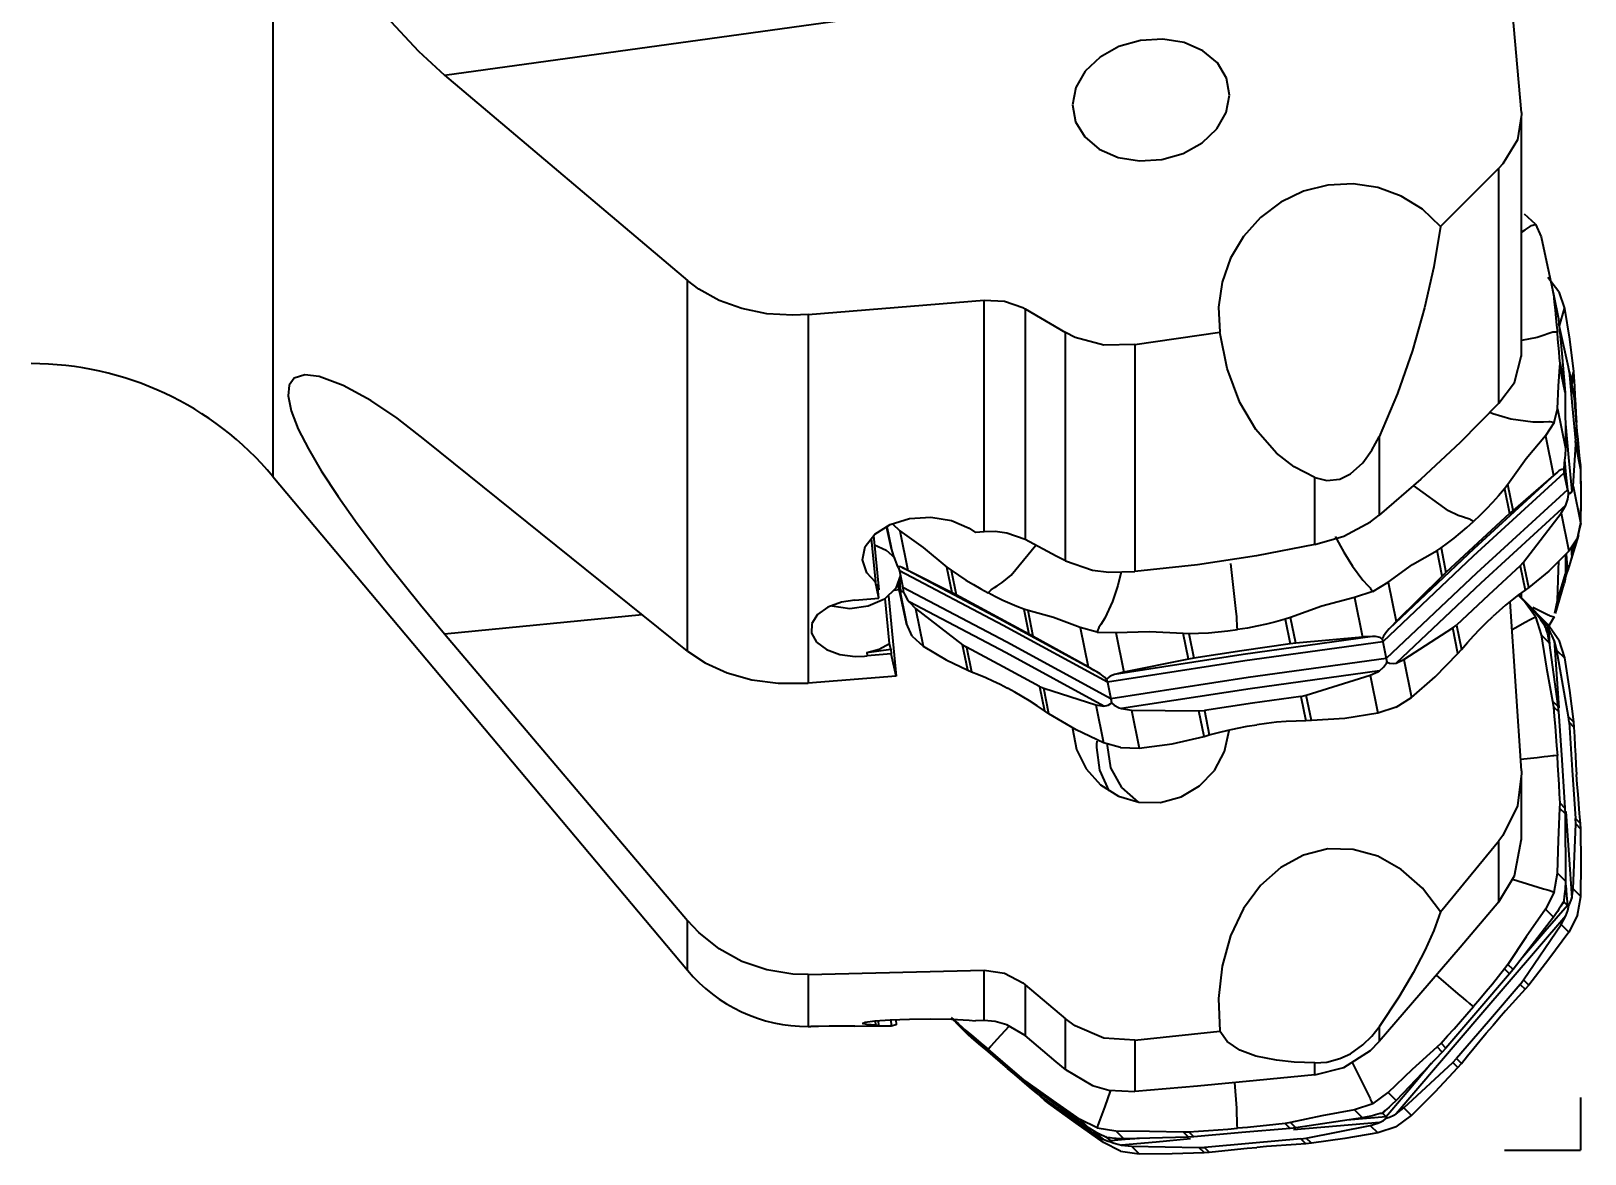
# Model space of a CAD drawing. Extents: x -70 to 148, y -70 to 126.
# Drawn here: x 73.93 to 123.14, y -70.11 to -34.55 of the extents above; entities that cross this region are included whole.
import ezdxf

# ---------------------------------------------------------------- set-up
doc = ezdxf.new("R2010")
doc.units = 0
doc.linetypes.add('HIDDEN', pattern=[9.525, 6.35, -3.175])
for name, color, linetype in [('1', 4, 'Continuous'), ('2', 7, 'Continuous'), ('3', 1, 'HIDDEN')]:
    doc.layers.add(name, color=color, linetype=linetype)
doc.styles.add('STANDARD 3.5 mm', font='Monospac821 BT.shx', dxfattribs={"height": 3.5})
doc.dimstyles.new('AM_DIN', dxfattribs={"dimtxt": 3.5, "dimasz": 2.5, "dimexe": 2, "dimexo": 1, "dimgap": 1, "dimtad": 1, "dimtoh": 1, "dimdsep": 46, "dimtxsty": 'STANDARD 3.5 mm', "dimsah": 1, "dimcen": 0.09, "dimadec": 0, "dimazin": 2, "dimtp": 1, "dimtm": 1e-09, "dimtfac": 1, "dimtdec": 4, "dimtmove": 0, "dimatfit": 3, "dimfxl": 1, "dimtolj": 1, "dimtzin": 0, "dimarcsym": 0})

# ---------------------------------------------------------------- blocks, each defined once
blk = doc.blocks.new('VDDIM_DEFAULT')
at = {"linetype": 'Continuous', "lineweight": -2, "extrusion": (0, 0, -1)}
blk.add_hatch(color=0, dxfattribs=at).paths.add_polyline_path([(0, 0), (1, -0.1665), (1, 0.1665)], flags=0)
blk = doc.blocks.new('*D355E')
at = {"layer": '2'}
for p, q in [((124, 70), (147.927, 70)), ((145.927, 70), (145.927, -70)), ((124, -70), (147.927, -70))]:
    blk.add_line(p, q, dxfattribs=at)
at = {"layer": '2', "xscale": 2.5, "yscale": 2.5}
for p, rotation in [((145.927, 70), 89.99999999999426), ((145.927, -70), 269.9999999999828)]:
    blk.add_blockref('VDDIM_DEFAULT', p, dxfattribs=dict(at, rotation=rotation))
at = {"layer": '2', "insert": (144.927, -0.068), "char_height": 3.5, "attachment_point": 8, "rotation": 90, "style": 'STANDARD 3.5 mm'}
blk.add_mtext('ø140', dxfattribs=at)
blk = doc.blocks.new('*D355F')
at = {"layer": '2'}
for p, q in [((123.909, 62.391), (139.927, 62.391)), ((137.927, 62.391), (137.927, -62.551)), ((123.909, -62.551), (139.927, -62.551))]:
    blk.add_line(p, q, dxfattribs=at)
at = {"layer": '2', "xscale": 2.5, "yscale": 2.5}
for p, rotation in [((137.927, 62.391), 89.99999999999426), ((137.927, -62.551), 269.9999999999828)]:
    blk.add_blockref('VDDIM_DEFAULT', p, dxfattribs=dict(at, rotation=rotation))
at = {"layer": '2', "insert": (136.927, -0.08), "char_height": 3.5, "attachment_point": 8, "rotation": 90, "style": 'STANDARD 3.5 mm'}
blk.add_mtext('ø125', dxfattribs=at)

msp = doc.modelspace()

# ---------------------------------------------------------------- linework, layer by layer
at = {"layer": '1'}
for p, q in [((81.589, 48.492), (81.589, -48.652)), ((87.026, -35.94), (120.107, -31.361)), ((121.13, -37.128), (120.738, -32.61)), ((85.176, -34.079), (86.202, -35.187)), ((109.061, -34.841), (108.38, -35.038)), ((109.769, -34.797), (109.061, -34.841)), ((110.447, -34.909), (109.769, -34.797)), ((111.04, -35.169), (110.447, -34.909)), ((86.202, -35.187), (87.026, -35.94)), ((107.783, -35.372), (107.316, -35.815)), ((108.38, -35.038), (107.783, -35.372)), ((111.501, -35.555), (111.04, -35.169)), ((107.316, -35.815), (107.018, -36.333)), ((111.791, -36.036), (111.501, -35.555)), ((87.026, -35.94), (94.714, -42.45)), ((107.018, -36.333), (106.913, -36.883)), ((111.888, -36.574), (111.791, -36.036)), ((106.913, -36.883), (107.01, -37.42)), ((111.783, -37.123), (111.888, -36.574)), ((111.485, -37.641), (111.783, -37.123)), ((121.134, -37.191), (121.006, -37.988)), ((121.13, -37.128), (121.134, -37.191)), ((121.136, -44.852), (121.136, -37.281)), ((107.01, -37.42), (107.301, -37.901)), ((111.018, -38.085), (111.485, -37.641)), ((107.301, -37.901), (107.761, -38.287)), ((107.761, -38.287), (108.354, -38.547)), ((110.421, -38.419), (111.018, -38.085)), ((121.006, -37.988), (120.543, -38.748)), ((108.354, -38.547), (109.032, -38.66)), ((109.032, -38.66), (109.74, -38.616)), ((109.74, -38.616), (110.421, -38.419)), ((120.543, -38.748), (120.412, -38.887)), ((118.563, -40.735), (120.412, -38.887)), ((120.412, -46.337), (120.412, -38.887)), ((114.228, -39.62), (113.505, -39.967)), ((115.002, -39.423), (114.228, -39.62)), ((115.797, -39.383), (115.002, -39.423)), ((116.58, -39.502), (115.797, -39.383)), ((117.322, -39.775), (116.58, -39.502)), ((117.992, -40.191), (117.322, -39.775)), ((113.505, -39.967), (112.862, -40.45)), ((118.563, -40.735), (117.992, -40.191)), ((121.572, -40.667), (121.225, -40.343)), ((112.862, -40.45), (112.325, -41.049)), ((118.563, -40.735), (118.354, -42.012)), ((121.136, -40.915), (121.252, -40.841)), ((121.252, -40.841), (121.406, -40.734)), ((121.406, -40.734), (121.446, -40.709)), ((121.446, -40.709), (121.488, -40.694)), ((121.488, -40.694), (121.572, -40.667)), ((121.572, -40.667), (121.755, -41.067)), ((112.325, -41.049), (111.914, -41.742)), ((121.755, -41.067), (121.929, -41.859)), ((111.914, -41.742), (111.648, -42.499)), ((118.354, -42.012), (118.062, -43.316)), ((121.929, -41.859), (122.119, -42.733)), ((94.714, -54.189), (94.714, -42.45)), ((95.073, -42.721), (94.714, -42.45)), ((95.718, -43.077), (95.073, -42.721)), ((111.648, -42.499), (111.534, -43.291)), ((122.313, -42.81), (121.966, -42.348)), ((122.119, -42.733), (122.143, -42.881)), ((122.29, -43.578), (122.122, -42.75)), ((122.313, -42.81), (122.495, -43.334)), ((96.441, -43.339), (95.718, -43.077)), ((98.544, -43.529), (104.11, -43.072)), ((104.11, -50.409), (104.11, -43.072)), ((104.11, -43.072), (104.761, -43.103)), ((104.761, -43.103), (105.344, -43.302)), ((105.344, -43.302), (105.417, -43.343)), ((111.534, -43.291), (111.58, -44.088)), ((122.143, -42.881), (122.171, -43.137)), ((122.143, -42.881), (122.301, -43.663)), ((122.171, -43.137), (122.198, -43.385)), ((97.231, -43.499), (96.441, -43.339)), ((98.055, -43.55), (97.231, -43.499)), ((98.544, -43.529), (98.055, -43.55)), ((98.544, -43.529), (98.544, -55.199)), ((105.417, -43.343), (106.693, -44.097)), ((105.417, -43.343), (105.417, -50.653)), ((118.062, -43.316), (117.679, -44.659)), ((122.198, -43.385), (122.223, -43.625)), ((122.223, -43.625), (122.246, -43.858)), ((122.287, -43.567), (122.301, -43.663)), ((122.301, -43.663), (122.405, -44.759)), ((122.331, -43.884), (122.495, -43.334)), ((122.495, -43.334), (122.649, -44.309)), ((106.693, -51.329), (106.693, -44.097)), ((106.992, -44.25), (106.693, -44.097)), ((107.902, -44.491), (106.992, -44.25)), ((108.89, -44.477), (111.58, -44.088)), ((111.814, -45.237), (111.58, -44.088)), ((121.626, -44.248), (121.136, -44.343)), ((121.848, -44.182), (121.626, -44.248)), ((121.969, -44.14), (121.848, -44.182)), ((122.124, -44.088), (121.969, -44.14)), ((122.153, -44.085), (122.124, -44.088)), ((122.268, -44.082), (122.153, -44.085)), ((122.246, -43.858), (122.268, -44.082)), ((122.288, -44.301), (122.268, -44.082)), ((122.616, -45.192), (122.316, -43.815)), ((108.89, -44.477), (107.902, -44.491)), ((108.89, -44.477), (108.89, -51.666)), ((117.679, -44.659), (117.202, -46.022)), ((122.307, -44.51), (122.288, -44.301)), ((122.324, -44.71), (122.307, -44.51)), ((122.339, -44.901), (122.324, -44.71)), ((122.405, -44.759), (122.51, -45.864)), ((122.649, -44.309), (122.78, -45.331)), ((112.214, -46.312), (111.814, -45.237)), ((120.914, -45.679), (121.13, -44.816)), ((122.302, -45.79), (122.351, -45.181)), ((122.352, -45.081), (122.339, -44.901)), ((122.351, -45.181), (122.352, -45.081)), ((122.517, -45.999), (122.351, -45.181)), ((122.352, -45.081), (122.51, -45.864)), ((122.637, -45.323), (122.616, -45.192)), ((122.783, -46.017), (122.618, -45.199)), ((82.104, -45.759), (82.067, -46.103)), ((82.264, -45.54), (82.104, -45.759)), ((82.598, -45.439), (82.264, -45.54)), ((83.058, -45.493), (82.598, -45.439)), ((83.811, -45.771), (83.058, -45.493)), ((120.412, -46.337), (120.914, -45.679)), ((122.637, -45.323), (122.741, -46.419)), ((122.637, -45.323), (122.794, -46.097)), ((122.78, -45.331), (122.699, -45.6)), ((122.725, -45.731), (122.794, -45.503)), ((122.78, -45.331), (122.794, -45.503)), ((122.794, -45.503), (122.807, -45.8)), ((82.067, -46.103), (82.163, -46.572)), ((84.687, -46.252), (83.811, -45.771)), ((85.521, -46.813), (84.687, -46.252)), ((117.202, -46.022), (116.623, -47.396)), ((122.272, -46.508), (122.302, -45.79)), ((122.51, -45.864), (122.517, -45.999)), ((122.517, -45.999), (122.525, -47.762)), ((122.78, -45.999), (122.794, -46.097)), ((122.794, -46.097), (122.807, -46.278)), ((122.807, -45.8), (122.822, -46.092)), ((122.822, -46.092), (122.839, -46.38)), ((82.163, -46.572), (82.388, -47.151)), ((112.715, -47.168), (112.214, -46.312)), ((120.412, -46.337), (119.186, -47.576)), ((120.131, -46.622), (120.225, -46.663)), ((120.225, -46.663), (120.791, -46.829)), ((122.169, -46.949), (122.272, -46.508)), ((122.272, -46.508), (122.525, -47.762)), ((122.741, -46.419), (122.846, -47.523)), ((122.807, -46.278), (122.822, -46.468)), ((122.822, -46.468), (122.839, -46.668)), ((122.839, -46.38), (122.857, -46.663)), ((122.839, -46.668), (122.857, -46.877)), ((122.857, -46.663), (122.878, -46.941)), ((82.388, -47.151), (82.71, -47.783)), ((86.403, -47.492), (85.521, -46.813)), ((113.374, -47.916), (112.715, -47.168)), ((120.791, -46.829), (121.494, -46.925)), ((121.494, -46.925), (121.829, -46.923)), ((121.829, -46.923), (121.993, -46.915)), ((122.169, -46.949), (121.892, -47.365)), ((121.993, -46.915), (122.035, -46.915)), ((122.035, -46.915), (122.079, -46.925)), ((122.079, -46.925), (122.169, -46.949)), ((122.521, -46.991), (122.623, -48.058)), ((122.857, -46.877), (122.878, -47.096)), ((122.899, -47.215), (122.878, -46.941)), ((122.899, -47.321), (122.878, -47.096)), ((122.923, -47.482), (122.899, -47.215)), ((94.714, -54.189), (86.403, -47.492)), ((116.396, -47.825), (116.623, -47.396)), ((116.623, -47.396), (116.623, -49.878)), ((119.186, -47.576), (117.948, -48.739)), ((121.892, -47.365), (121.28, -48.096)), ((121.892, -47.365), (122.145, -48.619)), ((122.769, -48.964), (122.849, -47.64)), ((122.846, -47.523), (123.003, -48.297)), ((122.849, -47.64), (122.846, -47.523)), ((123.012, -48.447), (122.849, -47.64)), ((122.923, -47.553), (122.899, -47.321)), ((122.948, -47.742), (122.923, -47.482)), ((122.948, -47.793), (122.923, -47.553)), ((82.71, -47.783), (83.12, -48.478)), ((113.937, -48.351), (113.374, -47.916)), ((115.714, -48.576), (116.111, -48.221)), ((116.111, -48.221), (116.396, -47.825)), ((121.28, -48.096), (120.699, -48.91)), ((122.509, -48.052), (122.488, -48.232)), ((122.494, -48.132), (122.54, -48.603)), ((122.514, -47.993), (122.509, -48.052)), ((122.525, -47.762), (122.514, -47.993)), ((122.623, -48.058), (122.727, -49.133)), ((122.974, -47.996), (122.948, -47.742)), ((122.974, -48.041), (122.948, -47.793)), ((123.003, -48.242), (122.974, -47.996)), ((123.003, -48.297), (122.974, -48.041)), ((81.589, -48.652), (94.714, -64.294)), ((83.12, -48.478), (83.654, -49.292)), ((114.584, -48.688), (113.937, -48.351)), ((114.584, -50.812), (114.584, -48.688)), ((114.584, -48.688), (114.966, -48.781)), ((115.379, -48.735), (115.714, -48.576)), ((122.478, -48.545), (119.6, -51.183)), ((122.32, -48.478), (119.624, -50.951)), ((122.145, -48.619), (120.865, -49.728)), ((122.271, -48.515), (122.145, -48.619)), ((122.32, -48.478), (122.271, -48.515)), ((122.373, -48.443), (122.32, -48.478)), ((122.441, -48.427), (122.373, -48.443)), ((122.471, -48.446), (122.441, -48.427)), ((122.472, -48.418), (122.471, -48.446)), ((122.471, -48.446), (122.478, -48.545)), ((122.488, -48.232), (122.472, -48.418)), ((122.478, -48.545), (122.585, -49.076)), ((122.54, -48.603), (122.585, -49.076)), ((123.012, -48.379), (123.003, -48.242)), ((123.012, -48.447), (123.003, -48.297)), ((123.022, -49.203), (123.012, -48.379)), ((123.022, -49.348), (123.012, -48.447)), ((114.966, -48.781), (115.379, -48.735)), ((117.948, -48.739), (116.623, -49.878)), ((118.822, -49.746), (117.714, -48.94)), ((122.585, -49.076), (119.707, -51.714)), ((120.597, -49.044), (120.404, -49.267)), ((120.699, -48.91), (120.597, -49.044)), ((120.597, -49.044), (120.755, -49.826)), ((120.865, -49.728), (120.699, -48.91)), ((122.585, -49.076), (122.62, -49.179)), ((122.617, -49.231), (122.62, -49.179)), ((122.62, -49.179), (122.624, -49.184)), ((122.624, -49.184), (122.657, -49.197)), ((122.657, -49.197), (122.708, -49.164)), ((122.708, -49.164), (122.727, -49.133)), ((122.727, -49.133), (122.769, -48.964)), ((122.769, -48.964), (123.012, -50.167)), ((123.012, -50.109), (123.022, -49.203)), ((83.654, -49.292), (84.253, -50.14)), ((120.012, -49.69), (119.812, -49.89)), ((122.539, -49.559), (119.843, -52.032)), ((120.209, -49.483), (120.012, -49.69)), ((120.404, -49.267), (120.209, -49.483)), ((122.389, -49.822), (122.539, -49.559)), ((122.539, -49.559), (122.596, -49.377)), ((122.596, -49.377), (122.617, -49.231)), ((123.012, -50.167), (123.022, -49.348)), ((84.253, -50.14), (85.226, -51.43)), ((100.648, -50.481), (101.135, -50.175)), ((101.135, -50.175), (101.75, -49.989)), ((101.206, -50.153), (101.445, -50.376)), ((101.75, -49.989), (102.423, -49.947)), ((102.423, -49.947), (103.078, -50.054)), ((103.078, -50.054), (103.638, -50.294)), ((115.502, -50.546), (116.345, -50.093)), ((116.345, -50.093), (116.623, -49.878)), ((119.129, -49.886), (118.822, -49.746)), ((119.294, -49.945), (119.129, -49.886)), ((119.385, -49.973), (119.294, -49.945)), ((119.5, -50.01), (119.385, -49.973)), ((119.406, -50.268), (119.61, -50.082)), ((119.522, -50.023), (119.5, -50.01)), ((119.61, -50.082), (119.522, -50.023)), ((119.812, -49.89), (119.61, -50.082)), ((120.755, -49.826), (119.747, -50.759)), ((120.865, -49.728), (120.755, -49.826)), ((121.197, -51.369), (122.389, -49.822)), ((122.389, -49.822), (122.632, -51.025)), ((122.909, -50.609), (123.012, -50.167)), ((122.932, -50.514), (123.012, -50.109)), ((100.345, -50.87), (100.648, -50.481)), ((100.539, -50.621), (100.67, -52.004)), ((100.611, -50.529), (100.774, -52.243)), ((101.169, -50.907), (101.024, -50.242)), ((101.034, -50.238), (101.169, -50.907)), ((101.445, -50.376), (101.699, -51.63)), ((101.445, -50.376), (102.187, -50.907)), ((103.638, -50.294), (103.836, -50.434)), ((104.11, -50.409), (103.836, -50.434)), ((104.459, -50.399), (104.11, -50.409)), ((104.836, -50.446), (104.459, -50.399)), ((105.417, -50.653), (104.836, -50.446)), ((106.399, -51.175), (105.417, -50.653)), ((114.584, -50.812), (115.502, -50.546)), ((115.232, -50.56), (115.507, -51.054)), ((118.79, -50.769), (118.997, -50.612)), ((118.997, -50.612), (119.202, -50.444)), ((119.202, -50.444), (119.406, -50.268)), ((122.909, -50.609), (122.632, -51.025)), ((122.679, -51.414), (122.948, -50.517)), ((100.26, -51.295), (100.345, -50.87)), ((100.639, -50.823), (101.011, -50.99)), ((101.011, -50.99), (101.286, -51.233)), ((101.177, -50.94), (101.169, -50.907)), ((101.253, -51.182), (101.177, -50.94)), ((102.187, -50.907), (102.936, -51.526)), ((104.965, -51.786), (105.747, -50.829)), ((106.693, -51.329), (106.399, -51.175)), ((112.739, -51.172), (110.871, -51.455)), ((114.584, -50.812), (112.739, -51.172)), ((115.507, -51.054), (115.782, -51.491)), ((119.624, -50.951), (116.941, -53.484)), ((117.682, -51.444), (118.458, -50.995)), ((118.458, -50.995), (118.583, -50.918)), ((118.624, -51.813), (118.458, -50.995)), ((118.583, -50.918), (118.79, -50.769)), ((118.583, -50.918), (118.741, -51.7)), ((119.747, -50.759), (118.741, -51.7)), ((122.632, -51.025), (122, -51.654)), ((122.522, -51.136), (122.525, -51.735)), ((122.542, -51.119), (122.564, -51.39)), ((122.702, -50.921), (122.715, -51.076)), ((122.715, -51.076), (122.727, -51.231)), ((122.727, -51.231), (122.769, -50.922)), ((122.769, -50.922), (122.824, -50.736)), ((85.226, -51.43), (86.26, -52.723)), ((100.399, -51.707), (100.26, -51.295)), ((101.293, -51.283), (101.253, -51.182)), ((101.364, -51.453), (101.293, -51.283)), ((101.401, -51.549), (101.364, -51.453)), ((101.416, -51.522), (101.401, -51.549)), ((101.401, -51.549), (101.425, -51.609)), ((101.468, -51.522), (101.416, -51.522)), ((101.425, -51.609), (101.434, -51.644)), ((104.72, -53.375), (101.434, -51.644)), ((101.434, -51.644), (101.542, -52.175)), ((101.516, -51.541), (101.468, -51.522)), ((101.571, -51.567), (101.516, -51.541)), ((104.594, -53.164), (101.516, -51.541)), ((101.699, -51.63), (101.571, -51.567)), ((103.101, -52.343), (101.699, -51.63)), ((102.936, -51.526), (103.066, -51.626)), ((103.101, -52.343), (102.936, -51.526)), ((103.066, -51.626), (103.303, -51.786)), ((103.066, -51.626), (103.224, -52.408)), ((106.693, -51.329), (107.541, -51.62)), ((107.541, -51.62), (108.062, -51.688)), ((108.062, -51.688), (108.89, -51.666)), ((110.871, -51.455), (108.89, -51.666)), ((112.089, -52.832), (111.924, -51.408)), ((115.782, -51.491), (116.111, -51.935)), ((119.6, -51.183), (116.736, -53.889)), ((116.911, -52), (117.682, -51.444)), ((121.09, -51.486), (120.083, -52.418)), ((121.09, -51.486), (121.197, -51.369)), ((121.09, -51.486), (121.247, -52.259)), ((121.36, -52.176), (121.197, -51.369)), ((122, -51.654), (121.36, -52.176)), ((122.272, -52.582), (122.302, -51.608)), ((122.302, -51.608), (122.315, -51.341)), ((122.516, -51.892), (122.585, -51.661)), ((122.564, -51.39), (122.585, -51.661)), ((122.585, -51.661), (122.62, -51.597)), ((122.62, -51.597), (122.624, -51.585)), ((122.624, -51.585), (122.657, -51.487)), ((122.657, -51.487), (122.708, -51.311)), ((122.708, -51.311), (122.727, -51.231)), ((100.67, -52.004), (100.399, -51.707)), ((100.78, -52.512), (100.67, -52.004)), ((100.78, -52.512), (100.737, -52.063)), ((100.774, -52.243), (100.737, -52.063)), ((101.462, -51.783), (101.313, -52.191)), ((101.482, -52.52), (101.38, -52.052)), ((101.397, -52.04), (101.412, -52.109)), ((101.412, -52.109), (101.656, -53.312)), ((101.412, -52.109), (101.459, -52.242)), ((101.455, -52.092), (101.439, -51.92)), ((101.472, -52.263), (101.455, -52.092)), ((103.303, -51.786), (103.538, -51.938)), ((103.538, -51.938), (103.774, -52.082)), ((103.774, -52.082), (104.008, -52.218)), ((104.443, -52.174), (104.53, -52.12)), ((104.53, -52.12), (104.687, -52.013)), ((104.687, -52.013), (104.965, -51.786)), ((108.344, -52.108), (108.177, -52.611)), ((108.453, -51.678), (108.344, -52.108)), ((116.111, -51.935), (116.262, -52.104)), ((116.262, -52.104), (116.335, -52.18)), ((116.419, -52.3), (116.911, -52)), ((119.707, -51.714), (116.843, -54.42)), ((116.911, -52), (117.165, -53.253)), ((119.843, -52.032), (117.159, -54.565)), ((118.624, -51.813), (117.165, -53.253)), ((118.741, -51.7), (118.624, -51.813)), ((122.207, -52.992), (122.488, -52.055)), ((122.272, -52.582), (122.525, -51.735)), ((122.488, -52.054), (122.487, -52.055)), ((122.509, -51.962), (122.488, -52.054)), ((122.514, -51.923), (122.509, -51.962)), ((122.525, -51.735), (122.514, -51.923)), ((99.592, -52.638), (99.16, -52.795)), ((100.021, -52.577), (99.592, -52.638)), ((100.021, -52.577), (100.78, -52.512)), ((100.955, -52.538), (100.443, -52.768)), ((101.313, -52.191), (100.955, -52.538)), ((101.118, -53.943), (100.982, -52.519)), ((101.086, -52.44), (101.327, -54.98)), ((101.269, -52.252), (101.421, -52.237)), ((101.459, -52.242), (101.472, -52.263)), ((101.472, -52.263), (101.512, -52.306)), ((101.656, -53.312), (101.482, -52.52)), ((101.512, -52.306), (101.545, -52.296)), ((104.827, -53.905), (101.542, -52.175)), ((101.542, -52.175), (101.549, -52.282)), ((101.545, -52.296), (101.549, -52.282)), ((101.549, -52.282), (101.554, -52.295)), ((101.554, -52.295), (101.598, -52.399)), ((101.598, -52.399), (101.689, -52.558)), ((101.689, -52.558), (101.735, -52.622)), ((101.735, -52.622), (101.942, -52.833)), ((104.813, -54.245), (101.735, -52.622)), ((103.224, -52.408), (103.101, -52.343)), ((104.378, -53.022), (103.224, -52.408)), ((104.008, -52.218), (104.241, -52.345)), ((104.241, -52.345), (104.312, -52.262)), ((104.473, -52.467), (104.241, -52.345)), ((104.312, -52.262), (104.331, -52.244)), ((104.331, -52.244), (104.443, -52.174)), ((104.702, -52.58), (104.473, -52.467)), ((104.929, -52.683), (104.702, -52.58)), ((108.177, -52.611), (107.939, -53.138)), ((115.845, -52.489), (114.812, -52.76)), ((116.419, -52.3), (115.845, -52.489)), ((115.845, -52.489), (116.098, -53.742)), ((116.335, -52.18), (116.354, -52.201)), ((116.354, -52.201), (116.376, -52.233)), ((116.376, -52.233), (116.419, -52.3)), ((120.083, -52.418), (119.077, -53.36)), ((120.833, -52.566), (120.628, -52.733)), ((121.13, -57.979), (120.773, -52.615)), ((121.04, -52.408), (120.833, -52.566)), ((121.225, -52.616), (121.03, -52.416)), ((121.034, -52.413), (121.479, -52.867)), ((121.722, -53.108), (121.038, -52.41)), ((121.247, -52.259), (121.04, -52.408)), ((121.223, -52.593), (121.042, -52.408)), ((121.13, -52.507), (121.13, -52.364)), ((121.966, -53.349), (121.223, -52.593)), ((121.572, -53.102), (121.225, -52.616)), ((121.225, -52.616), (121.479, -52.867)), ((121.36, -52.176), (121.247, -52.259)), ((122.192, -52.988), (122.272, -52.582)), ((86.26, -52.723), (87.026, -53.643)), ((87.026, -53.643), (93.278, -53.032)), ((98.834, -53.031), (98.655, -53.317)), ((99.16, -52.795), (98.834, -53.031)), ((99.858, -52.847), (99.29, -52.762)), ((100.443, -52.768), (99.858, -52.847)), ((101.942, -52.833), (103.433, -53.985)), ((101.942, -52.833), (102.185, -54.035)), ((105.533, -53.645), (104.378, -53.022)), ((105.154, -52.778), (104.929, -52.683)), ((105.375, -52.863), (105.154, -52.778)), ((105.505, -52.903), (105.375, -52.863)), ((105.375, -52.863), (105.533, -53.645)), ((106.313, -53.118), (105.505, -52.903)), ((105.67, -53.72), (105.505, -52.903)), ((107.156, -53.436), (106.313, -53.118)), ((107.939, -53.138), (107.812, -53.348)), ((112.112, -53.102), (112.089, -52.832)), ((112.121, -53.233), (112.112, -53.102)), ((113.818, -53.123), (113.651, -53.179)), ((114.812, -52.76), (113.818, -53.123)), ((113.983, -53.94), (113.818, -53.123)), ((120.017, -53.287), (120.22, -53.095)), ((120.423, -52.91), (120.22, -53.095)), ((120.628, -52.733), (120.423, -52.91)), ((121.446, -53.162), (121.488, -53.142)), ((121.479, -52.867), (121.622, -53.028)), ((121.488, -53.142), (121.572, -53.102)), ((121.494, -52.8), (121.829, -52.962)), ((121.572, -53.102), (121.755, -53.672)), ((121.622, -53.028), (121.688, -53.114)), ((121.688, -53.114), (121.75, -53.204)), ((121.722, -53.108), (121.966, -53.349)), ((121.906, -53.33), (121.722, -53.108)), ((121.829, -52.962), (121.993, -53.047)), ((121.993, -53.047), (122.035, -53.067)), ((122.169, -53.104), (121.996, -53.391)), ((122.035, -53.067), (122.079, -53.08)), ((122.079, -53.08), (122.169, -53.104)), ((98.655, -53.317), (98.644, -53.62)), ((98.644, -53.62), (98.805, -53.904)), ((101.838, -53.711), (101.656, -53.312)), ((107.685, -54.847), (104.594, -53.164)), ((108.019, -55.173), (104.72, -53.375)), ((107.691, -53.585), (107.156, -53.436)), ((107.156, -53.436), (107.409, -54.69)), ((107.718, -53.508), (107.691, -53.585)), ((107.691, -53.585), (108.285, -53.602)), ((107.732, -53.471), (107.718, -53.508)), ((107.748, -53.444), (107.732, -53.471)), ((107.812, -53.348), (107.748, -53.444)), ((108.285, -53.602), (109.35, -53.564)), ((108.285, -53.602), (108.538, -54.856)), ((109.35, -53.564), (110.416, -53.623)), ((110.416, -53.623), (110.594, -53.629)), ((110.582, -54.441), (110.416, -53.623)), ((110.594, -53.629), (110.905, -53.621)), ((110.594, -53.629), (110.752, -54.411)), ((110.905, -53.621), (111.215, -53.605)), ((111.215, -53.605), (111.525, -53.581)), ((111.525, -53.581), (111.834, -53.547)), ((111.834, -53.547), (112.143, -53.505)), ((112.125, -53.301), (112.121, -53.233)), ((112.13, -53.388), (112.125, -53.301)), ((112.132, -53.41), (112.13, -53.388)), ((112.143, -53.505), (112.132, -53.41)), ((112.45, -53.456), (112.143, -53.505)), ((112.755, -53.399), (112.45, -53.456)), ((113.056, -53.334), (112.755, -53.399)), ((113.355, -53.261), (113.056, -53.334)), ((113.651, -53.179), (113.355, -53.261)), ((113.651, -53.179), (113.809, -53.961)), ((116.864, -53.568), (116.762, -53.709)), ((116.941, -53.484), (116.864, -53.568)), ((117.017, -53.404), (116.941, -53.484)), ((117.165, -53.253), (117.017, -53.404)), ((117.408, -54.456), (118.956, -53.454)), ((118.956, -53.454), (119.077, -53.36)), ((119.119, -54.261), (118.956, -53.454)), ((119.077, -53.36), (119.233, -54.133)), ((119.62, -53.695), (119.818, -53.487)), ((119.818, -53.487), (120.017, -53.287)), ((120.833, -53.507), (120.936, -53.454)), ((120.936, -53.454), (121.252, -53.275)), ((121.252, -53.275), (121.406, -53.185)), ((121.406, -53.185), (121.446, -53.162)), ((121.739, -53.188), (121.823, -53.259)), ((121.75, -53.204), (121.835, -53.336)), ((121.823, -53.259), (121.906, -53.33)), ((121.835, -53.336), (121.875, -53.402)), ((121.875, -53.402), (121.888, -53.441)), ((121.882, -53.429), (121.99, -53.535)), ((121.888, -53.441), (121.925, -53.552)), ((121.943, -53.387), (121.906, -53.33)), ((121.925, -53.552), (121.951, -53.638)), ((122.004, -53.497), (121.943, -53.387)), ((121.951, -53.638), (122.003, -53.884)), ((122.313, -53.835), (121.966, -53.349)), ((121.99, -53.535), (122.023, -53.548)), ((121.99, -53.535), (122.006, -53.777)), ((122.022, -53.544), (122.004, -53.497)), ((122.023, -53.548), (122.022, -53.544)), ((122.039, -53.574), (122.023, -53.548)), ((122.106, -53.702), (122.039, -53.574)), ((87.026, -53.643), (94.714, -62.719)), ((98.805, -53.904), (99.118, -54.136)), ((100.4, -54.234), (100.784, -54.122)), ((100.4, -54.234), (101.154, -54.123)), ((100.784, -54.122), (101.118, -53.943)), ((101.154, -54.123), (101.118, -53.943)), ((101.154, -54.123), (101.169, -54.278)), ((101.838, -53.711), (102.185, -54.035)), ((102.185, -54.035), (102.907, -54.466)), ((103.596, -54.792), (103.433, -53.985)), ((103.433, -53.985), (103.56, -54.067)), ((104.714, -54.682), (103.56, -54.067)), ((103.56, -54.067), (103.716, -54.841)), ((108.126, -55.703), (104.827, -53.905)), ((105.67, -53.72), (105.533, -53.645)), ((107.409, -54.69), (105.67, -53.72)), ((113.809, -53.961), (112.28, -54.182)), ((116.411, -53.727), (112.322, -54.298)), ((116.736, -53.889), (112.37, -54.497)), ((113.983, -53.94), (113.809, -53.961)), ((116.098, -53.742), (113.983, -53.94)), ((116.139, -53.739), (116.098, -53.742)), ((116.411, -53.727), (116.139, -53.739)), ((116.512, -53.729), (116.411, -53.727)), ((116.657, -53.759), (116.512, -53.729)), ((116.722, -53.797), (116.657, -53.759)), ((116.762, -53.709), (116.722, -53.797)), ((116.722, -53.797), (116.729, -53.854)), ((116.729, -53.854), (116.736, -53.889)), ((116.736, -53.889), (116.843, -54.42)), ((119.119, -54.261), (119.233, -54.133)), ((119.233, -54.133), (119.425, -53.91)), ((119.425, -53.91), (119.62, -53.695)), ((121.755, -53.672), (122.009, -53.923)), ((121.755, -53.672), (121.929, -54.722)), ((122.003, -53.884), (122.009, -53.923)), ((122.006, -53.777), (122.022, -54.018)), ((122.009, -53.923), (122.284, -55.936)), ((122.169, -53.855), (122.106, -53.702)), ((122.188, -53.908), (122.169, -53.855)), ((122.169, -53.855), (122.24, -54.918)), ((122.252, -54.164), (122.188, -53.908)), ((122.313, -53.835), (122.495, -54.405)), ((94.714, -54.189), (95.274, -54.563)), ((95.274, -54.563), (95.977, -54.88)), ((99.118, -54.136), (99.542, -54.291)), ((99.542, -54.291), (100.026, -54.355)), ((100.026, -54.355), (100.324, -54.348)), ((100.324, -54.348), (100.41, -54.34)), ((100.4, -54.234), (100.41, -54.34)), ((101.169, -54.278), (100.41, -54.34)), ((101.327, -54.98), (101.169, -54.278)), ((102.907, -54.466), (103.596, -54.792)), ((107.903, -55.928), (104.813, -54.245)), ((112.37, -54.497), (108.019, -55.173)), ((112.322, -54.298), (108.245, -54.929)), ((110.582, -54.441), (108.538, -54.856)), ((110.752, -54.411), (110.582, -54.441)), ((112.28, -54.182), (110.752, -54.411)), ((116.843, -54.42), (112.478, -55.028)), ((116.761, -54.7), (116.855, -54.567)), ((116.843, -54.42), (116.87, -54.53)), ((116.855, -54.567), (116.87, -54.53)), ((116.87, -54.53), (116.878, -54.536)), ((116.878, -54.536), (116.951, -54.57)), ((116.951, -54.57), (117.093, -54.578)), ((117.093, -54.578), (117.159, -54.565)), ((117.159, -54.565), (117.408, -54.456)), ((117.408, -54.456), (117.652, -55.659)), ((118.402, -55.003), (119.119, -54.261)), ((122.616, -56.265), (122.252, -54.164)), ((122.252, -54.164), (122.495, -54.405)), ((122.495, -54.405), (122.649, -55.435)), ((95.977, -54.88), (96.761, -55.099)), ((96.761, -55.099), (97.591, -55.207)), ((101.327, -54.98), (98.544, -55.199)), ((103.596, -54.792), (103.716, -54.841)), ((103.716, -54.841), (103.938, -54.926)), ((103.938, -54.926), (104.162, -55.021)), ((104.162, -55.021), (104.389, -55.124)), ((105.869, -55.305), (104.714, -54.682)), ((107.599, -54.798), (107.409, -54.69)), ((107.685, -54.847), (107.599, -54.798)), ((107.787, -54.909), (107.685, -54.847)), ((107.93, -55.015), (107.787, -54.909)), ((107.994, -55.082), (107.93, -55.015)), ((108.003, -55.066), (107.994, -55.082)), ((107.994, -55.082), (108.019, -55.173)), ((108.103, -54.984), (108.003, -55.066)), ((108.245, -54.929), (108.103, -54.984)), ((112.478, -55.028), (108.126, -55.703)), ((108.299, -54.914), (108.245, -54.929)), ((108.538, -54.856), (108.299, -54.914)), ((116.63, -54.808), (112.541, -55.379)), ((114.315, -55.581), (116.342, -54.945)), ((116.342, -54.945), (116.582, -54.838)), ((116.342, -54.945), (116.585, -56.148)), ((116.582, -54.838), (116.63, -54.808)), ((116.63, -54.808), (116.761, -54.7)), ((117.652, -55.659), (118.402, -55.003)), ((121.929, -54.722), (122.119, -55.772)), ((122.24, -54.918), (122.311, -55.982)), ((97.591, -55.207), (98.453, -55.206)), ((98.453, -55.206), (98.544, -55.199)), ((104.389, -55.124), (104.618, -55.237)), ((104.618, -55.237), (104.851, -55.359)), ((105.084, -55.486), (104.851, -55.359)), ((105.318, -55.622), (105.084, -55.486)), ((105.869, -55.305), (106.026, -56.078)), ((105.869, -55.305), (106.002, -55.362)), ((106.002, -55.362), (107.653, -55.893)), ((106.166, -56.169), (106.002, -55.362)), ((108.019, -55.173), (108.126, -55.703)), ((112.541, -55.379), (108.464, -56.01)), ((114.145, -55.62), (114.315, -55.581)), ((114.478, -56.388), (114.315, -55.581)), ((122.649, -55.435), (122.78, -56.426)), ((105.553, -55.766), (105.318, -55.622)), ((105.789, -55.918), (105.553, -55.766)), ((106.026, -56.078), (105.789, -55.918)), ((106.166, -56.169), (106.026, -56.078)), ((107.653, -55.893), (107.896, -57.096)), ((107.653, -55.893), (107.903, -55.928)), ((107.903, -55.928), (108.043, -55.9)), ((108.043, -55.9), (108.123, -55.843)), ((108.123, -55.843), (108.142, -55.815)), ((108.126, -55.703), (108.142, -55.815)), ((108.142, -55.815), (108.151, -55.825)), ((108.151, -55.825), (108.228, -55.897)), ((108.228, -55.897), (108.386, -55.983)), ((108.386, -55.983), (108.464, -56.01)), ((108.464, -56.01), (108.782, -56.058)), ((108.782, -56.058), (110.914, -56.082)), ((108.782, -56.058), (109.025, -57.261)), ((110.914, -56.082), (111.088, -56.07)), ((111.077, -56.889), (110.914, -56.082)), ((112.616, -55.841), (111.088, -56.07)), ((111.088, -56.07), (111.245, -56.844)), ((114.145, -55.62), (112.616, -55.841)), ((114.145, -55.62), (114.301, -56.394)), ((117.159, -55.959), (116.585, -56.148)), ((117.159, -55.959), (117.652, -55.659)), ((122.119, -55.772), (122.143, -55.949)), ((122.284, -55.936), (122.119, -55.772)), ((122.143, -55.949), (122.171, -56.259)), ((122.143, -55.949), (122.301, -56.105)), ((122.284, -55.936), (122.301, -56.105)), ((107.033, -56.677), (106.166, -56.169)), ((112.141, -56.623), (112.445, -56.566)), ((112.445, -56.566), (112.753, -56.518)), ((113.061, -56.476), (112.753, -56.518)), ((113.37, -56.442), (113.061, -56.476)), ((113.68, -56.417), (113.37, -56.442)), ((113.991, -56.401), (113.68, -56.417)), ((114.301, -56.394), (113.991, -56.401)), ((114.478, -56.388), (114.301, -56.394)), ((115.532, -56.318), (114.478, -56.388)), ((116.585, -56.148), (115.532, -56.318)), ((122.171, -56.259), (122.198, -56.569)), ((122.198, -56.569), (122.223, -56.878)), ((122.301, -56.105), (122.405, -57.631)), ((122.78, -56.426), (122.616, -56.265)), ((122.637, -56.438), (122.616, -56.265)), ((122.637, -56.438), (122.741, -57.963)), ((122.637, -56.438), (122.794, -56.593)), ((122.78, -56.426), (122.794, -56.593)), ((122.794, -56.593), (122.807, -56.888)), ((106.917, -56.635), (107.042, -57.304)), ((107.896, -57.096), (107.033, -56.677)), ((107.68, -57.043), (107.673, -57.139)), ((110.07, -57.122), (111.077, -56.889)), ((111.077, -56.889), (111.245, -56.844)), ((111.245, -56.844), (111.54, -56.762)), ((111.54, -56.762), (111.839, -56.688)), ((111.73, -57.366), (111.879, -56.7)), ((111.839, -56.688), (112.141, -56.623)), ((122.223, -56.878), (122.246, -57.187)), ((122.807, -56.888), (122.822, -57.187)), ((107.042, -57.304), (107.343, -57.913)), ((107.673, -57.139), (107.669, -57.235)), ((107.669, -57.235), (107.762, -57.955)), ((108.431, -57.245), (107.896, -57.096)), ((108.01, -57.158), (108.009, -57.18)), ((108.009, -57.18), (108.118, -57.883)), ((108.011, -57.136), (108.01, -57.158)), ((108.431, -57.245), (109.025, -57.261)), ((109.025, -57.261), (110.07, -57.122)), ((111.408, -57.967), (111.73, -57.366)), ((121.626, -57.567), (121.105, -57.617)), ((121.848, -57.54), (121.626, -57.567)), ((121.969, -57.524), (121.848, -57.54)), ((122.124, -57.505), (121.969, -57.524)), ((122.153, -57.502), (122.124, -57.505)), ((122.268, -57.495), (122.153, -57.502)), ((122.246, -57.187), (122.268, -57.495)), ((122.288, -57.802), (122.268, -57.495)), ((122.822, -57.187), (122.839, -57.488)), ((122.839, -57.488), (122.857, -57.792)), ((107.343, -57.913), (107.796, -58.418)), ((107.762, -57.955), (108.06, -58.612)), ((108.118, -57.883), (108.459, -58.504)), ((110.937, -58.459), (111.408, -57.967)), ((121.134, -58.061), (121.006, -59.084)), ((121.13, -57.979), (121.134, -58.061)), ((122.307, -58.106), (122.288, -57.802)), ((122.405, -57.631), (122.51, -59.158)), ((122.741, -57.963), (122.846, -59.49)), ((122.857, -57.792), (122.878, -58.099)), ((107.796, -58.418), (108.369, -58.78)), ((108.459, -58.504), (108.991, -58.968)), ((110.352, -58.806), (110.937, -58.459)), ((121.136, -60.176), (121.136, -58.185)), ((122.324, -58.408), (122.307, -58.106)), ((122.339, -58.706), (122.324, -58.408)), ((122.899, -58.407), (122.878, -58.099)), ((122.923, -58.716), (122.899, -58.407)), ((108.369, -58.78), (109.018, -58.972)), ((109.018, -58.972), (109.696, -58.981)), ((109.696, -58.981), (110.352, -58.806)), ((122.352, -59.001), (122.339, -58.706)), ((122.351, -59.169), (122.352, -59.001)), ((122.352, -59.001), (122.51, -59.158)), ((122.948, -59.025), (122.923, -58.716)), ((122.974, -59.335), (122.948, -59.025)), ((121.006, -59.084), (120.543, -60.032)), ((122.302, -60.176), (122.351, -59.169)), ((122.517, -59.333), (122.351, -59.169)), ((122.51, -59.158), (122.517, -59.333)), ((122.517, -59.333), (122.525, -61.473)), ((122.535, -59.268), (122.63, -60.638)), ((122.846, -59.49), (123.003, -59.645)), ((122.849, -59.661), (122.846, -59.49)), ((123.003, -59.645), (122.974, -59.335)), ((120.543, -60.032), (120.412, -60.202)), ((122.769, -61.714), (122.849, -59.661)), ((123.012, -59.823), (122.849, -59.661)), ((123.012, -59.823), (123.003, -59.645)), ((123.022, -60.889), (123.012, -59.823)), ((115.002, -60.454), (114.228, -60.647)), ((115.797, -60.467), (115.002, -60.454)), ((116.58, -60.686), (115.797, -60.467)), ((118.563, -62.448), (120.412, -60.202)), ((120.412, -62.125), (120.412, -60.202)), ((120.914, -61.302), (121.13, -60.135)), ((122.272, -61.222), (122.302, -60.176)), ((114.228, -60.647), (113.505, -61.038)), ((117.322, -61.101), (116.58, -60.686)), ((122.63, -60.638), (122.727, -62.01)), ((123.012, -61.955), (123.022, -60.889)), ((113.505, -61.038), (112.862, -61.611)), ((117.992, -61.696), (117.322, -61.101)), ((120.412, -62.125), (120.914, -61.302)), ((120.847, -61.411), (121.494, -61.614)), ((122.169, -61.818), (122.272, -61.222)), ((122.272, -61.222), (122.525, -61.473)), ((122.525, -61.473), (122.514, -61.733)), ((112.862, -61.611), (112.325, -62.345)), ((118.563, -62.448), (117.992, -61.696)), ((121.494, -61.614), (121.829, -61.714)), ((121.829, -61.714), (121.993, -61.761)), ((122.169, -61.818), (121.892, -62.358)), ((121.993, -61.761), (122.035, -61.773)), ((122.035, -61.773), (122.079, -61.788)), ((122.079, -61.788), (122.169, -61.818)), ((122.488, -61.962), (122.472, -62.101)), ((122.509, -61.793), (122.488, -61.962)), ((122.514, -61.733), (122.509, -61.793)), ((122.54, -61.601), (122.563, -61.92)), ((122.563, -61.92), (122.585, -62.24)), ((122.727, -62.01), (122.769, -61.714)), ((122.769, -61.714), (123.012, -61.955)), ((122.909, -62.551), (123.012, -61.955)), ((112.325, -62.345), (111.914, -63.209)), ((118.563, -62.448), (118.359, -63.032)), ((120.412, -62.125), (119.186, -63.573)), ((121.892, -62.358), (121.28, -63.233)), ((122.585, -62.24), (121.872, -63.065)), ((121.892, -62.358), (122.145, -62.61)), ((122.271, -62.433), (122.145, -62.61)), ((122.32, -62.357), (122.271, -62.433)), ((122.373, -62.27), (122.32, -62.357)), ((122.441, -62.158), (122.373, -62.27)), ((122.44, -62.177), (122.402, -62.221)), ((122.478, -62.134), (122.44, -62.177)), ((122.471, -62.118), (122.441, -62.158)), ((122.472, -62.101), (122.471, -62.118)), ((122.471, -62.118), (122.478, -62.134)), ((122.478, -62.134), (122.585, -62.24)), ((122.539, -62.574), (122.596, -62.408)), ((122.585, -62.24), (122.62, -62.264)), ((122.596, -62.408), (122.617, -62.297)), ((122.617, -62.297), (122.62, -62.264)), ((122.62, -62.264), (122.624, -62.26)), ((122.624, -62.26), (122.657, -62.207)), ((122.657, -62.207), (122.708, -62.078)), ((122.708, -62.078), (122.727, -62.01)), ((94.714, -64.294), (94.714, -62.719)), ((95.073, -63.099), (94.714, -62.719)), ((122.539, -62.574), (119.843, -65.705)), ((122.145, -62.61), (120.865, -64.276)), ((121.197, -64.605), (122.389, -62.851)), ((122.389, -62.851), (122.539, -62.574)), ((122.389, -62.851), (122.632, -63.092)), ((122.909, -62.551), (122.632, -63.092)), ((95.718, -63.615), (95.073, -63.099)), ((111.914, -63.209), (111.648, -64.17)), ((118.359, -63.032), (118.076, -63.671)), ((121.28, -63.233), (120.699, -64.112)), ((121.872, -63.065), (121.16, -63.891)), ((122.632, -63.092), (122, -63.946)), ((96.441, -64.014), (95.718, -63.615)), ((118.076, -63.671), (117.706, -64.376)), ((119.186, -63.573), (117.948, -65.021)), ((122, -63.946), (121.36, -64.767)), ((97.231, -64.286), (96.441, -64.014)), ((98.055, -64.42), (97.231, -64.286)), ((98.544, -64.432), (98.055, -64.42)), ((98.544, -64.432), (104.11, -64.295)), ((98.544, -64.432), (98.544, -66.08)), ((104.11, -65.893), (104.11, -64.295)), ((104.11, -64.295), (104.761, -64.389)), ((104.761, -64.389), (105.344, -64.695)), ((111.648, -64.17), (111.534, -65.189)), ((117.706, -64.376), (117.247, -65.147)), ((119.129, -65.041), (118.436, -64.45)), ((120.755, -64.411), (119.747, -65.585)), ((120.597, -64.255), (120.404, -64.495)), ((120.699, -64.112), (120.597, -64.255)), ((120.597, -64.255), (120.755, -64.411)), ((120.865, -64.276), (120.699, -64.112)), ((120.865, -64.276), (120.755, -64.411)), ((105.344, -64.695), (105.417, -64.754)), ((105.417, -64.754), (106.693, -65.837)), ((105.417, -64.754), (105.417, -66.363)), ((120.209, -64.735), (120.012, -64.974)), ((121.09, -64.744), (120.083, -65.917)), ((120.404, -64.495), (120.209, -64.735)), ((121.247, -64.899), (121.04, -65.124)), ((121.09, -64.744), (121.197, -64.605)), ((121.09, -64.744), (121.247, -64.899)), ((121.36, -64.767), (121.197, -64.605)), ((121.36, -64.767), (121.247, -64.899)), ((111.534, -65.189), (111.58, -66.226)), ((117.948, -65.021), (116.623, -66.555)), ((117.247, -65.147), (116.623, -66.091)), ((119.294, -65.181), (119.129, -65.041)), ((119.385, -65.257), (119.294, -65.181)), ((119.5, -65.355), (119.385, -65.257)), ((119.406, -65.685), (119.61, -65.449)), ((119.522, -65.374), (119.5, -65.355)), ((119.61, -65.449), (119.522, -65.374)), ((119.812, -65.212), (119.61, -65.449)), ((120.012, -64.974), (119.812, -65.212)), ((120.833, -65.353), (120.628, -65.583)), ((121.04, -65.124), (120.833, -65.353)), ((100.26, -65.983), (100.345, -65.943)), ((100.345, -65.943), (100.648, -65.901)), ((100.648, -65.901), (101.135, -65.865)), ((100.661, -65.9), (100.67, -66.035)), ((100.78, -66.06), (100.768, -65.892)), ((101.135, -65.865), (101.75, -65.841)), ((101.154, -65.85), (101.169, -66.065)), ((101.315, -65.858), (101.327, -66.027)), ((101.75, -65.841), (102.423, -65.836)), ((102.423, -65.836), (103.078, -65.85)), ((103.066, -65.795), (103.303, -65.998)), ((103.078, -65.85), (103.638, -65.88)), ((103.224, -65.952), (103.121, -65.856)), ((103.123, -65.852), (103.224, -65.952)), ((103.209, -65.938), (103.433, -66.166)), ((103.638, -65.88), (103.836, -65.896)), ((104.11, -65.893), (103.836, -65.896)), ((104.459, -65.92), (104.11, -65.893)), ((104.836, -66.021), (104.459, -65.92)), ((106.693, -67.441), (106.693, -65.837)), ((106.992, -66.06), (106.693, -65.837)), ((119.843, -65.705), (117.159, -68.848)), ((119.747, -65.585), (118.741, -66.76)), ((118.997, -66.149), (119.202, -65.919)), ((120.083, -65.917), (119.077, -67.092)), ((119.202, -65.919), (119.406, -65.685)), ((120.423, -65.817), (120.22, -66.053)), ((120.628, -65.583), (120.423, -65.817)), ((98.544, -66.08), (98.627, -66.08)), ((98.667, -66.079), (98.627, -66.08)), ((98.865, -66.075), (98.667, -66.079)), ((99.205, -66.069), (98.865, -66.075)), ((99.647, -66.064), (99.205, -66.069)), ((100.021, -66.063), (99.647, -66.064)), ((100.021, -66.063), (100.78, -66.06)), ((100.399, -66.015), (100.26, -65.983)), ((100.67, -66.035), (100.399, -66.015)), ((100.41, -66.061), (100.41, -66.063)), ((101.169, -66.065), (100.41, -66.063)), ((100.78, -66.06), (100.67, -66.035)), ((101.327, -66.027), (101.169, -66.065)), ((104.378, -66.936), (103.224, -65.952)), ((103.303, -65.998), (103.538, -66.2)), ((103.433, -66.166), (103.56, -66.285)), ((103.451, -66.184), (103.616, -66.348)), ((103.538, -66.2), (103.774, -66.401)), ((103.56, -66.285), (103.716, -66.44)), ((103.596, -66.328), (103.716, -66.44)), ((103.774, -66.401), (104.008, -66.601)), ((104.53, -66.478), (104.907, -66.063)), ((105.417, -66.363), (104.836, -66.021)), ((106.399, -67.193), (105.417, -66.363)), ((107.902, -66.448), (106.992, -66.06)), ((108.89, -66.511), (111.58, -66.226)), ((111.814, -66.556), (111.58, -66.226)), ((116.111, -66.663), (116.396, -66.382)), ((116.396, -66.382), (116.623, -66.091)), ((116.623, -66.091), (116.623, -66.555)), ((118.583, -66.603), (118.79, -66.378)), ((118.79, -66.378), (118.997, -66.149)), ((119.818, -66.528), (120.017, -66.29)), ((120.017, -66.29), (120.22, -66.053)), ((103.716, -66.44), (103.938, -66.627)), ((103.938, -66.627), (104.162, -66.818)), ((104.008, -66.601), (104.241, -66.8)), ((104.162, -66.818), (104.389, -67.011)), ((104.241, -66.8), (104.312, -66.711)), ((104.473, -66.998), (104.241, -66.8)), ((104.312, -66.711), (104.331, -66.688)), ((104.331, -66.688), (104.443, -66.571)), ((104.443, -66.571), (104.53, -66.478)), ((108.89, -66.511), (107.902, -66.448)), ((108.89, -66.511), (108.89, -68.132)), ((112.214, -66.828), (111.814, -66.556)), ((112.715, -67.014), (112.214, -66.828)), ((115.502, -67.374), (116.345, -66.837)), ((115.714, -66.941), (116.111, -66.663)), ((116.345, -66.837), (116.623, -66.555)), ((118.624, -66.889), (117.165, -68.418)), ((117.682, -67.43), (118.458, -66.726)), ((118.458, -66.726), (118.583, -66.603)), ((118.624, -66.889), (118.458, -66.726)), ((118.583, -66.603), (118.741, -66.76)), ((118.741, -66.76), (118.624, -66.889)), ((119.425, -67.007), (119.62, -66.767)), ((119.62, -66.767), (119.818, -66.528)), ((105.533, -67.921), (104.378, -66.936)), ((104.389, -67.011), (104.618, -67.206)), ((104.702, -67.193), (104.473, -66.998)), ((104.618, -67.206), (104.851, -67.404)), ((104.929, -67.386), (104.702, -67.193)), ((105.084, -67.603), (104.851, -67.404)), ((105.154, -67.576), (104.929, -67.386)), ((106.693, -67.441), (106.399, -67.193)), ((113.374, -67.147), (112.715, -67.014)), ((113.937, -67.206), (113.374, -67.147)), ((114.584, -67.234), (113.937, -67.206)), ((114.584, -67.234), (114.966, -67.206)), ((114.584, -67.61), (114.584, -67.234)), ((114.584, -67.61), (115.502, -67.374)), ((114.966, -67.206), (115.379, -67.097)), ((115.379, -67.097), (115.714, -66.941)), ((115.766, -67.206), (115.782, -67.235)), ((115.782, -67.235), (116.111, -67.893)), ((117.408, -68.659), (118.956, -67.218)), ((118.286, -67.243), (117.564, -68.09)), ((118.402, -68.143), (119.119, -67.38)), ((118.956, -67.218), (119.077, -67.092)), ((119.119, -67.38), (118.956, -67.218)), ((119.077, -67.092), (119.233, -67.247)), ((119.119, -67.38), (119.233, -67.247)), ((119.233, -67.247), (119.425, -67.007)), ((105.318, -67.802), (105.084, -67.603)), ((105.375, -67.764), (105.154, -67.576)), ((105.553, -68.003), (105.318, -67.802)), ((105.505, -67.864), (105.375, -67.764)), ((105.375, -67.764), (105.533, -67.921)), ((106.313, -68.429), (105.505, -67.864)), ((105.67, -68.028), (105.505, -67.864)), ((106.693, -67.441), (107.541, -67.942)), ((112.739, -67.792), (110.871, -67.963)), ((112.112, -68.662), (112.057, -67.854)), ((114.584, -67.61), (112.739, -67.792)), ((116.111, -67.893), (116.262, -68.206)), ((116.911, -68.167), (117.682, -67.43)), ((105.67, -68.028), (105.533, -67.921)), ((105.789, -68.205), (105.553, -68.003)), ((105.733, -68.137), (105.597, -68.021)), ((107.409, -69.275), (105.67, -68.028)), ((105.869, -68.253), (105.733, -68.137)), ((106.026, -68.408), (105.789, -68.205)), ((105.869, -68.253), (106.026, -68.408)), ((105.869, -68.253), (106.002, -68.357)), ((106.002, -68.357), (107.653, -69.516)), ((106.166, -68.518), (106.002, -68.357)), ((107.541, -67.942), (108.062, -68.09)), ((108.102, -68.128), (107.939, -68.611)), ((108.062, -68.09), (108.89, -68.132)), ((110.871, -67.963), (108.89, -68.132)), ((116.262, -68.206), (116.335, -68.359)), ((116.335, -68.359), (116.354, -68.398)), ((116.354, -68.398), (116.376, -68.44)), ((116.419, -68.523), (116.911, -68.167)), ((117.564, -68.09), (116.843, -68.937)), ((116.911, -68.167), (117.165, -68.418)), ((117.652, -68.9), (118.402, -68.143)), ((106.166, -68.518), (106.026, -68.408)), ((107.033, -69.142), (106.166, -68.518)), ((107.156, -69.024), (106.313, -68.429)), ((107.939, -68.611), (107.812, -68.949)), ((112.121, -68.883), (112.112, -68.662)), ((112.125, -69.005), (112.121, -68.883)), ((115.845, -68.717), (114.812, -68.911)), ((116.419, -68.523), (115.845, -68.717)), ((115.845, -68.717), (116.098, -68.968)), ((116.376, -68.44), (116.419, -68.523)), ((116.512, -68.877), (116.411, -68.904)), ((116.657, -68.837), (116.512, -68.877)), ((116.695, -68.834), (116.654, -68.837)), ((116.722, -68.823), (116.657, -68.837)), ((116.736, -68.83), (116.695, -68.834)), ((116.762, -68.782), (116.722, -68.823)), ((116.722, -68.823), (116.729, -68.825)), ((116.729, -68.825), (116.736, -68.83)), ((116.817, -68.735), (116.736, -68.83)), ((116.736, -68.83), (116.843, -68.937)), ((116.864, -68.695), (116.762, -68.782)), ((116.941, -68.631), (116.864, -68.695)), ((117.017, -68.563), (116.941, -68.631)), ((116.951, -68.949), (117.093, -68.886)), ((117.165, -68.418), (117.017, -68.563)), ((117.093, -68.886), (117.159, -68.848)), ((117.159, -68.848), (117.408, -68.659)), ((117.408, -68.659), (117.652, -68.9)), ((107.896, -69.757), (107.033, -69.142)), ((107.691, -69.29), (107.156, -69.024)), ((107.156, -69.024), (107.409, -69.275)), ((107.599, -69.397), (107.409, -69.275)), ((107.74, -69.522), (107.577, -69.383)), ((107.718, -69.2), (107.691, -69.29)), ((107.691, -69.29), (108.285, -69.382)), ((107.732, -69.156), (107.718, -69.2)), ((107.748, -69.114), (107.732, -69.156)), ((107.812, -68.949), (107.748, -69.114)), ((108.285, -69.382), (108.538, -69.633)), ((108.285, -69.382), (109.35, -69.391)), ((110.905, -69.398), (111.215, -69.377)), ((111.215, -69.377), (111.525, -69.354)), ((111.525, -69.354), (111.834, -69.33)), ((111.834, -69.33), (112.143, -69.303)), ((112.13, -69.159), (112.125, -69.005)), ((112.132, -69.188), (112.13, -69.159)), ((112.143, -69.303), (112.132, -69.188)), ((112.45, -69.276), (112.143, -69.303)), ((113.809, -69.305), (112.28, -69.439)), ((112.755, -69.246), (112.45, -69.276)), ((113.056, -69.215), (112.755, -69.246)), ((113.355, -69.183), (113.056, -69.215)), ((113.651, -69.149), (113.355, -69.183)), ((113.818, -69.121), (113.651, -69.149)), ((113.651, -69.149), (113.809, -69.305)), ((113.983, -69.285), (113.809, -69.305)), ((114.812, -68.911), (113.818, -69.121)), ((113.983, -69.285), (113.818, -69.121)), ((115.269, -69.237), (113.91, -69.354)), ((116.098, -68.968), (113.983, -69.285)), ((114.315, -69.614), (116.342, -69.209)), ((116.63, -69.121), (115.269, -69.237)), ((116.223, -68.989), (115.603, -69.042)), ((116.139, -68.962), (116.098, -68.968)), ((116.411, -68.904), (116.139, -68.962)), ((116.843, -68.937), (116.223, -68.989)), ((116.342, -69.209), (116.582, -69.14)), ((116.342, -69.209), (116.585, -69.45)), ((116.582, -69.14), (116.63, -69.121)), ((117.159, -69.256), (116.585, -69.45)), ((116.63, -69.121), (116.761, -69.055)), ((116.761, -69.055), (116.855, -68.986)), ((116.843, -68.937), (116.87, -68.97)), ((116.855, -68.986), (116.87, -68.97)), ((116.87, -68.97), (116.878, -68.969)), ((116.878, -68.969), (116.951, -68.949)), ((117.159, -69.256), (117.652, -68.9)), ((107.685, -69.445), (107.599, -69.397)), ((107.653, -69.516), (107.896, -69.757)), ((107.653, -69.516), (107.903, -69.661)), ((107.787, -69.496), (107.685, -69.445)), ((107.903, -69.661), (107.74, -69.522)), ((107.93, -69.561), (107.787, -69.496)), ((108.431, -70.023), (107.896, -69.757)), ((107.903, -69.661), (108.043, -69.715)), ((107.994, -69.59), (107.93, -69.561)), ((108.047, -69.635), (107.967, -69.567)), ((108.003, -69.591), (107.994, -69.59)), ((107.994, -69.59), (108.019, -69.597)), ((108.103, -69.604), (108.003, -69.591)), ((108.019, -69.597), (108.126, -69.703)), ((108.043, -69.715), (108.123, -69.735)), ((108.126, -69.703), (108.047, -69.635)), ((108.245, -69.622), (108.103, -69.604)), ((108.123, -69.735), (108.142, -69.737)), ((108.578, -69.662), (108.126, -69.703)), ((108.126, -69.703), (108.142, -69.737)), ((108.142, -69.737), (108.151, -69.741)), ((108.151, -69.741), (108.228, -69.773)), ((108.228, -69.773), (108.386, -69.821)), ((108.299, -69.627), (108.245, -69.622)), ((108.538, -69.633), (108.299, -69.627)), ((108.386, -69.821), (108.464, -69.839)), ((109.558, -69.74), (108.464, -69.839)), ((108.464, -69.839), (108.782, -69.874)), ((110.582, -69.584), (108.538, -69.633)), ((109.029, -69.621), (108.578, -69.662)), ((108.782, -69.874), (110.914, -69.913)), ((108.782, -69.874), (109.025, -70.115)), ((109.35, -69.391), (110.416, -69.42)), ((110.652, -69.641), (109.558, -69.74)), ((110.416, -69.42), (110.594, -69.417)), ((110.582, -69.584), (110.416, -69.42)), ((110.752, -69.574), (110.582, -69.584)), ((110.594, -69.417), (110.905, -69.398)), ((110.594, -69.417), (110.752, -69.574)), ((112.28, -69.439), (110.752, -69.574)), ((112.616, -69.771), (111.088, -69.907)), ((114.145, -69.638), (112.616, -69.771)), ((113.061, -69.881), (112.753, -69.907)), ((113.37, -69.856), (113.061, -69.881)), ((113.68, -69.833), (113.37, -69.856)), ((113.991, -69.812), (113.68, -69.833)), ((114.301, -69.793), (113.991, -69.812)), ((114.145, -69.638), (114.315, -69.614)), ((114.145, -69.638), (114.301, -69.793)), ((114.478, -69.775), (114.301, -69.793)), ((114.478, -69.775), (114.315, -69.614)), ((115.532, -69.624), (114.478, -69.775)), ((116.585, -69.45), (115.532, -69.624)), ((108.431, -70.023), (109.025, -70.115)), ((109.025, -70.115), (110.07, -70.104)), ((110.07, -70.104), (111.077, -70.074)), ((110.914, -69.913), (111.088, -69.907)), ((111.077, -70.074), (110.914, -69.913)), ((111.077, -70.074), (111.245, -70.062)), ((111.088, -69.907), (111.245, -70.062)), ((111.245, -70.062), (111.54, -70.027)), ((111.54, -70.027), (111.839, -69.995)), ((111.839, -69.995), (112.141, -69.964)), ((112.141, -69.964), (112.445, -69.935)), ((112.445, -69.935), (112.753, -69.907))]:
    msp.add_line(p, q, dxfattribs=at)
for centre, radius, start, end in [((73.929, -55.08), 10, 40, 90), ((98.544, -61.08), 5, 220, 270)]:
    msp.add_arc(centre, radius, start, end, dxfattribs=at)
at = {"layer": '3'}
for p in [(123, -68.323), (120.591, -70)]:
    msp.add_line(p, (123, -70), dxfattribs=at)

# ---------------------------------------------------------------- dimensions: what is measured, and where the dimension line sits
at = {"layer": '2'}
for base, p1, p2, text, override, picture, middle in [((145.927, -70), (123, 70), (123, -70), 'ø<>', {"dimtp": 0, "dimtm": 0}, '*D355E', (145.927, -0.068)), ((137.927, -62.551), (122.909, 62.391), (122.909, -62.551), 'ø125', {"dimtm": 0}, '*D355F', (137.927, -0.08))]:
    dim = msp.add_linear_dim(base=base, p1=p1, p2=p2, angle=90, text=text, dimstyle='AM_DIN', override=override, dxfattribs=at)
    dim.commit()
    dim.dimension.update_dxf_attribs({"geometry": picture, "text_midpoint": middle, "dimtype": 160})

doc.saveas('drawing.dxf')
